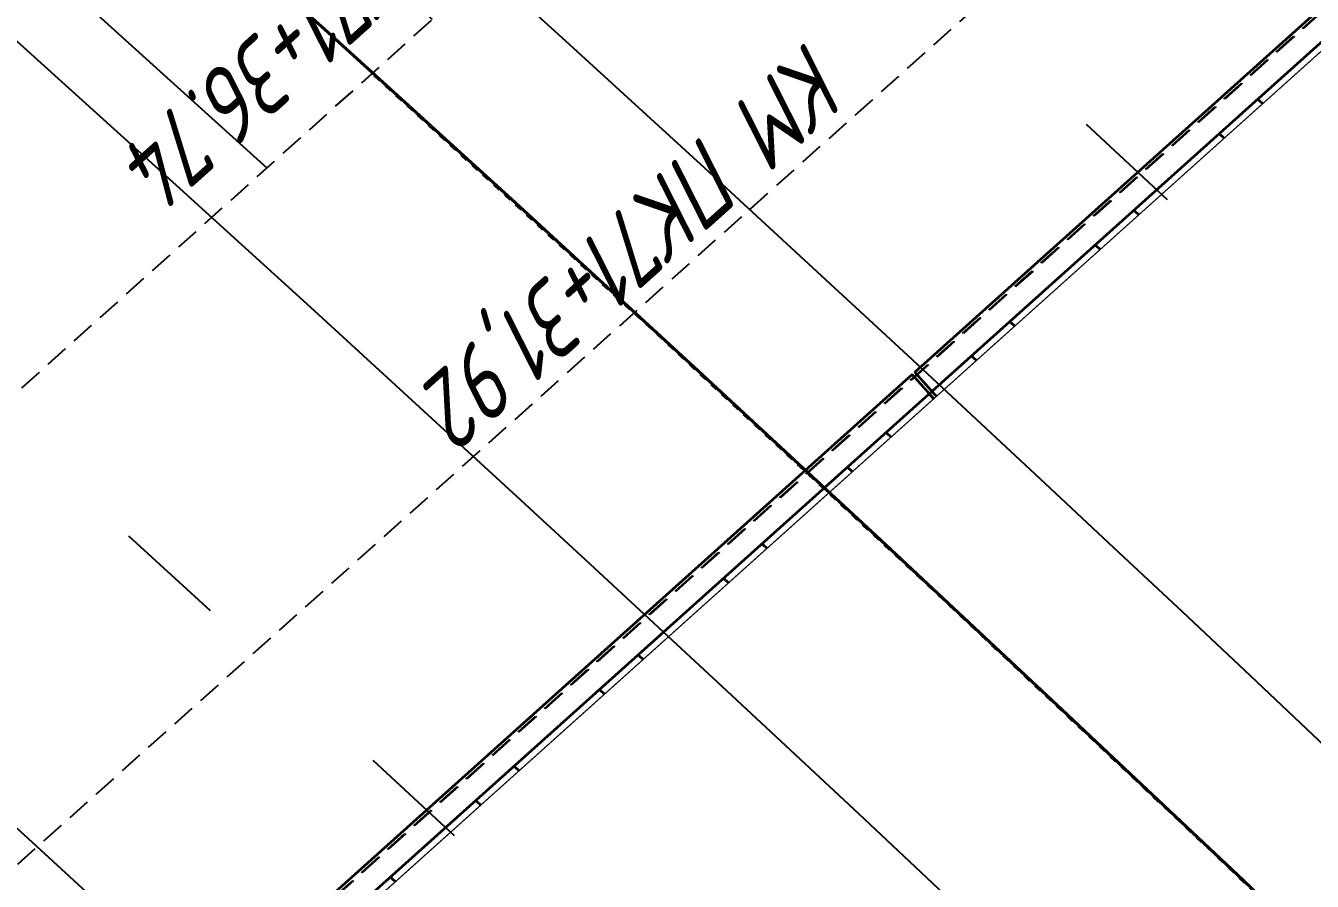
# Model space of a CAD drawing. Header units: millimetres. Extents: x 0 to 285450075, y -3000605 to 8125189010.
# Drawn here: x 6236214.42 to 6236231.88, y 5216946.1 to 5216957.7 of the extents above; entities that cross this region are included whole.
import ezdxf
from ezdxf import colors
from ezdxf.entities.mleader import LeaderData, LeaderLine
from ezdxf.math import Vec2, Vec3

# ---------------------------------------------------------------- set-up
doc = ezdxf.new("R2010")
doc.units = ezdxf.units.MM
doc.set_wipeout_variables(frame=1)
for name, pattern in [('15-15', [6, 1.5, -3, 1.5]), ('CENTER', [50.800000000000004, 31.75, -6.35, 6.35, -6.35]), ('невидимая', [9.524999999999999, 6.35, -3.175]), ('осевая', [2, 1.25, -0.25, 0.25, -0.25])]:
    doc.linetypes.add(name, pattern=pattern)
for name, color, linetype, lineweight in [('1-Бетон', 106, 'Continuous', 35), ('1-Оси', 1, 'CENTER', 20), ('ИС_Выноски', 3, 'Continuous', 18), ('ИС_Ось', 3, 'осевая', 18), ('ИС_Размер', 3, 'Continuous', 18), ('ИС_Текст', 4, 'Continuous', 18)]:
    doc.layers.add(name, color=color, linetype=linetype, lineweight=lineweight)
doc.layers.add('_Defpoints', color=8, linetype='Continuous', plot=False)
doc.layers.add('Оси_Невидимые', color=5, linetype='Continuous', plot=False)
for name, color, linetype in [('ИС_Невидимая', 4, 'невидимая'), ('Основное направление 30.05.Верх покрытия', 7, 'Continuous'), ('Основное направление 30.05.Ось трассы', 7, 'Continuous'), ('Петля 1 ось справа.Верх покрытия', 7, 'Continuous')]:
    doc.layers.add(name, color=color, linetype=linetype)
doc.styles.add('ISOCPEUR', font='isocpeur.ttf', dxfattribs={"width": 0.8, "oblique": 15, "height": 2.5})

# ---------------------------------------------------------------- blocks, each defined once
blk = doc.blocks.new('Б24 план')
at = {"layer": '1-Бетон'}
blk.add_lwpolyline([(1400, -700.0000001713634), (22600, -700.0000001527369), (22600, 699.9999998100102), (1400, 699.9999997913837)], close=True, dxfattribs=at)
blk.add_lwpolyline([(22600, -310), (24000, -310), (24000, 310), (22600, 310)], dxfattribs=at)
at = {"layer": 'ИС_Ось', "color": 3, "ltscale": 20}
for points in [[(23700, -310), (23700, 310)], [(0, -1.71363353729248e-07), (24000, -1.71363353729248e-07)]]:
    blk.add_lwpolyline(points, dxfattribs=at)
blk = doc.blocks.new('*U1445')
at = {"rotation": 4.910079921255813}
blk.add_blockref('Б24 план', (-11955.9630427314, -1027.106479797745), dxfattribs=at)
blk = doc.blocks.new('*U1446')
at = {"layer": '_Defpoints', "color": 0, "linetype": 'ByBlock', "lineweight": -2, "transparency": 16777216}
for p in [(-4.147878708712085e-13, -6774), (-5.530504944949447e-13, -9032), (-6.913131181186808e-13, -11290), (-8.295757417424171e-13, -13548), (-9.678383653661533e-13, -15806), (-1.106100988989889e-12, -18064), (-1.244363612613626e-12, -20322)]:
    blk.add_blockref('*U1445', p, dxfattribs=at)
blk = doc.blocks.new('мост план кальмиус')
at = {"color": 8}
blk.add_wipeout([(-84927.22027907806, 18748.29524115598), (-83562.10518667355, 45127.8373809731), (-71215.62672966083, 44488.683703075454), (-66238.49522676371, 42098.07016978532), (-62409.643923705196, 39357.97579420914), (-58830.716301975546, 35768.855867717764), (-56452.28788546445, 32504.484862400423), (-54288.50218401514, 28370.362583068432), (-53279.30970389648, 25638.013681059092), (-52589.0945157769, 23031.127933876764), (-52149.35084967309, 20451.836955806066), (-51944.951652813, 17984.21466633986), (-51953.02387939343, 15403.759886898304), (-51847.34206117517, 1712.72276568308), (16523.282109975407, 173.80735680129146), (16498.72042060877, 13750.046191967733), (48680.92953516058, 15114.943477429188), (51950.42316013327, 15395.81738518711), (51992.52027539584, 16603.110530736216), (52428.504862379545, 19670.193254605314), (52763.34253749418, 20976.01889495185), (53228.309239215116, 22375.83063224965), (53762.677577034345, 23669.696514941956), (54927.89573469787, 25866.755399978923), (55954.781278536175, 27386.18034559759), (57260.55347777494, 28967.53221083118), (58368.563431836905, 30088.082300584152), (59856.85516919005, 31351.66327198854), (61766.3505275411, 32654.21714676966), (64399.12786458382, 33987.179970589495), (66743.15707958092, 34801.857116672036), (68606.67243567068, 35230.336822055804), (73005.52696223065, 35614.84574365811), (75369.47652186993, 35737.24836544393), (80966.04836699225, 36027.03249559275), (84021.42619411596, 36185.14526191499), (84923.7698906359, 18748.21725844528), (81975.03058513398, 18490.236000741075), (81923.76989055639, 17722.92617110131), (81923.76988817308, -13317.190694056771), (85002.57917783258, -13810.810792838281), (86426.05640348556, -28043.583305266424), (82155.69885638765, -29130.58656990234), (72089.88743221789, -31692.800566881284), (70681.95761139835, -31944.985799800896), (68644.50306409821, -32063.151191703335), (67159.5556969394, -31992.79906066094), (65456.63549108803, -31747.533611716062), (63155.42813146263, -31121.587825580587), (61640.72464078232, -30506.809973877535), (59830.770336110654, -29527.975967168924), (59205.63870568676, -29118.89136875217), (57611.75282334925, -27876.59207978082), (55949.92674796435, -26189.01714852205), (54592.203173865164, -24361.82660009156), (53635.173046263866, -22662.406008932187), (53329.19152088224, -22000.330472320114), (52861.600669235755, -20804.928204842407), (52220.35527394282, -18395.65268037739), (52132.5861608738, -16965.668981965107), (51954.53054754238, -16165.9329363133), (50601.32079816885, -16282.183757029765), (16893.774168740107, -17700.775087558082), (16523.282109859378, 173.80735771002946), (-51847.342061433184, 1712.7227652310976), (-51957.40425444423, -16165.905915630487), (-51974.94507409273, -17754.33935460527), (-52064.16803781567, -18997.99682249452), (-52206.53442521426, -20149.231845936563), (-52410.6186753695, -21316.216694329254), (-52628.39025146569, -22291.07441092588), (-52913.35612622266, -23343.569066860335), (-53312.59058335112, -24567.868344748218), (-53979.11825161105, -26231.672115691763), (-54781.496636731805, -27858.971238680795), (-55627.41467324306, -29294.60991131072), (-56959.158399808905, -31170.984893825662), (-57508.00483881574, -31842.87923887471), (-57929.93372590378, -32326.68572988882), (-58939.37762725083, -33384.22311556336), (-60063.63396939652, -34420.6205259815), (-61062.431647950434, -35235.84448313515), (-61821.65239741058, -35797.38205412269), (-62601.64382829224, -36327.018813867064), (-63222.98631850993, -36717.17357177375), (-63656.71879372359, -36973.79259951456), (-64058.88278810794, -37200.66704984545), (-65392.8936047621, -37881.27199225561), (-66992.72054169496, -38562.61446516856), (-68625.90968461457, -39119.46688930344), (-70984.27485407786, -39742.76825830512), (-72767.16096556162, -39964.63836124385), (-74388.41929046481, -40088.3906297074), (-88873.87530732155, -37694.01229268464), (-84927.22027557666, -13817.627779996896), (-82187.19435144389, -14057.348985749937), (-81927.2202756307, -13317.190695010417), (-81927.2202789686, 17722.92617110131), (-81860.98191405224, 18480.034143458528)], dxfattribs=at).dxf.layer = '1-Бетон'
at = {"layer": '1-Бетон', "color": 5}
for p, q in [((73645.41161942482, 11288.27573299408), (72940.16141057014, 11227.68947792053)), ((72880.24686741829, 9667.12065410614), (73645.41161894798, 9732.854019165039)), ((72940.16141104698, 8969.689476013184), (72880.24686741829, 9667.12065410614)), ((73645.41161799431, 9030.275735855103), (72940.16141104698, 8969.689476013184)), ((72880.24686694145, 7409.120656967163), (73645.41161894798, 7474.854021072388)), ((72940.1614124775, 6711.689476966858), (72880.24686694145, 7409.120656967163)), ((73645.41161847115, 6772.275737762451), (72940.1614124775, 6711.689476966858)), ((72880.24686694145, 5151.120652198792), (73645.411621809, 5216.854016304016)), ((72940.16141200066, 4453.689478874207), (72880.24686694145, 5151.120652198792)), ((73645.41162133217, 4514.275733947754), (72940.16141200066, 4453.689478874207)), ((72880.24686646461, 2893.120653152466), (73645.4116203785, 2958.854019165039)), ((72940.1614124775, 2195.689476013184), (72880.24686646461, 2893.120653152466)), ((73645.41161894798, 2256.275732040405), (72940.1614124775, 2195.689476013184)), ((72880.24687123299, 635.1206512451172), (73645.41162467003, 700.8540210723877)), ((72940.16141152382, -62.31052398681641), (72880.24687123299, 635.1206512451172)), ((73645.41161942482, -1.724265098571777), (72940.16141152382, -62.31052398681641)), ((72880.24686932564, -1622.879346847534), (73645.41161751747, -1557.145980834961)), ((72940.16141152382, -2320.310519218445), (72880.24686932564, -1622.879346847534)), ((73645.41161847115, -2259.724262237549), (72940.16141152382, -2320.310519218445)), ((72880.24686741829, -3880.879347801208), (73645.41161847115, -3815.145980834961)), ((72940.16141676903, -4578.310521125793), (72880.24686741829, -3880.879347801208)), ((73645.41162085533, -4517.724266052246), (72940.16141676903, -4578.310521125793))]:
    blk.add_line(p, q, dxfattribs=at)
at = {"layer": '1-Бетон', "color": 3}
blk.add_line((72495.41162419319, 1417.555334091187), (73995.41161942482, 1417.576229095459), dxfattribs=at)
for points in [[(72495.41197419167, 1467.555330276489), (72495.62930226326, 17287.59682846069)], [(73995.4119746685, 1467.57622718811), (73995.62930607796, 17287.84886264801)], [(72495.41161370277, 1467.555330276489), (73995.4119746685, 1467.57622718811)], [(72495.41162419319, 1417.555334091187), (72495.63199305534, -14402.44466590881)], [(73995.41161942482, 1417.576229095459), (73995.63199067116, -14402.42377471924)]]:
    blk.add_lwpolyline(points, dxfattribs=at)
at = {"layer": '1-Бетон', "color": 4}
for points in [[(49569.5458343029, 15191.28224468231), (73545.41161847115, 17250.98810577393), (73545.41161990166, -14311.11507415771), (50601.32080864906, -16282.18375301361), (49569.54582905769, -16325.60628795624), (49569.5458343029, 15191.28224468231)], [(73499.39403319359, 3383.505508422852), (49570.51320147514, 1537.249258041382)]]:
    blk.add_lwpolyline(points, dxfattribs=at)
at = {"layer": '1-Бетон'}
for points in [[(73545.41161990166, -14311.11507415771), (73545.41161847115, 17250.98810577393)], [(73645.41161847115, -14302.52432060242), (73645.41161990166, 17259.57885169983)], [(73544.52019047737, 1469.792847633362), (73644.52018618584, 1469.792845726013)]]:
    blk.add_lwpolyline(points, dxfattribs=at)
at = {"layer": '1-Бетон', "color": 5}
for points in [[(73341.43431210518, 9556.18761062622), (73375.67119288445, 9157.65550994873), (73076.77211737633, 9131.977844238281), (73042.5352370739, 9530.509948730469), (73341.43431210518, 9556.18761062622)], [(73341.43431401253, 7298.187608718872), (73375.67119431496, 6899.65550994873), (73076.77212119102, 6873.97784614563), (73042.5352408886, 7272.509943008423), (73341.43431401253, 7298.187608718872)], [(73341.43431353569, 5040.187611579895), (73375.67119240761, 4641.65550994873), (73076.77211976051, 4615.977849960327), (73042.53523993492, 5014.509945869446), (73341.43431353569, 5040.187611579895)], [(73341.4343149662, 2782.187604904175), (73375.6711947918, 2383.65550994873), (73076.77211833, 2357.97784614563), (73042.53523659706, 2756.509945869446), (73341.4343149662, 2782.187604904175)], [(73341.43431353569, 524.1876087188721), (73375.67119526863, 125.6555061340332), (73076.77211928368, 99.97784423828125), (73042.53523755074, 498.5099468231201), (73341.43431353569, 524.1876087188721)], [(73341.43431162834, -1733.812389373779), (73375.67119240761, -2132.34449005127), (73076.77211833, -2158.022154808044), (73042.53523898125, -1759.490055084229), (73341.43431162834, -1733.812389373779)], [(73341.43431401253, -3991.812394142151), (73375.67119431496, -4390.344491958618), (73076.77211642265, -4416.022155761719), (73042.53523850441, -4017.490055084229), (73341.43431401253, -3991.812394142151)]]:
    blk.add_lwpolyline(points, dxfattribs=at)
at = {"layer": '1-Оси', "color": 1, "ltscale": 20}
blk.add_lwpolyline([(73545.41161894798, 1469.792845726013), (49672.92914366722, -581.0316123962402), (16548.69083809853, -1975.776336669922), (10610.26439499855, -1975.62854385376)], dxfattribs=at)
at = {"layer": 'ИС_Невидимая', "ltscale": 50}
blk.add_lwpolyline([(81923.76988625526, -13317.19069671631), (73954.52038693428, -14014.40968132019), (73954.52038788795, 17025.70718383789), (81923.76988959312, 17722.92616844177)], close=True, dxfattribs=at)
for points in [[(77153.94476389885, 17315.58077144623), (77110.30412840843, -13748.43054771423)], [(73944.52038693428, -14025.32276725769), (73944.52039313316, 17034.87049293518)]]:
    blk.add_lwpolyline(points, dxfattribs=at)
at = {"layer": '_Defpoints'}
blk.add_blockref('*U1446', (61552.0424592495, 15116.61657619476), dxfattribs=at)
at = {"layer": 'ИС_Текст', "char_height": 999.9999999999986, "attachment_point": 7, "style": 'ISOCPEUR'}
for s, width, insert, rotation in [('\\pxt3;КПП ПК71+36.74', 10414.88557179459, (83410.26994252205, -433.7873096466064), 90.00000000000006), ('КМ ПК71+31,92', 11873.20565278642, (78554.60655140877, -537.3583488464355), 89.99999999999996)]:
    blk.add_mtext_dynamic_manual_height_columns(s, width=width, gutter_width=12.50000000000001, heights=[0], dxfattribs=dict(at, insert=insert, rotation=rotation))
blk.add_wipeout([(11938.111965074097, 13748.930982511301), (13722.44245471082, 13748.930983036465), (15433.201894405787, 13750.04619159714), (16249.222203102161, 13750.046188897395), (48680.92953187861, 15114.94347435882), (73545.41161853715, 17250.98810631677), (73545.41161853715, -14311.115072661109), (50601.320794886895, -16282.183758192747), (16893.77416545893, -17700.775090628333), (13984.933752782214, -17700.77509060321), (12431.062666891805, -17700.775089575385), (10510.604571104053, -17700.77508975649), (10610.2643958469, 13750.046190972542)]).dxf.layer = '1-Бетон'
at = {"layer": '1-Оси'}
blk.add_arc((-3.576278686523438e-06, 800000.0320901871), 800000.032091182, 264.1220889675228, 275.877664060533, dxfattribs=at)
at = {"layer": 'Оси_Невидимые'}
for radius, start, end in [(787250.0320911821, 270.7722619658044, 275.9732005889559), (787750.0320911821, 270.771734179072, 275.9693850220402), (816200.0320911807, 270.7448453179821, 275.7606051921192), (816700.0320911807, 270.744392939777, 275.7570911473978)]:
    blk.add_arc((-3.576278686523438e-06, 800000.0320901871), radius, start, end, dxfattribs=at)
blk = doc.blocks.new('_DotBlank')
at = {"color": 0, "linetype": 'ByBlock', "lineweight": -2}
blk.add_line((-0.5, 0), (-1, 0), dxfattribs=at)
blk.add_circle((0, 0), 0.5, dxfattribs=at)

msp = doc.modelspace()

# ---------------------------------------------------------------- linework, layer by layer
at = {"layer": 'ИС_Размер', "linetype": 'Continuous'}
msp.add_circle((6226064.774195195, 5217311.368739294), 148840.0322188251, dxfattribs=at)
at = {"layer": 'Основное направление 30.05.Верх покрытия', "color": 6, "flags": 128}
for points in [[(6236270.648887656, 5216907.411948892, 0.1019416118149585), (6236008.190942979, 5217096.197410707), (6236008.188558117, 5217096.198476841, 0.003661817871034145), (6235996.744369972, 5217101.26642775, 0.003173541044816375), (6235985.233382591, 5217106.176858179, 0.002685265615582466), (6235973.66725103, 5217110.951412038, 0.002196991583332419), (6235962.05684442, 5217115.612082395, 0.001708718831650913), (6235950.412370985, 5217120.18113878, 0.001220446429215372), (6235938.743505939, 5217124.681060876, 0.0007321748416870832), (6235927.059521522, 5217129.134477368, 0.000243903516093269), (6235915.369418578, 5217133.564108713), (6235915.366978709, 5217133.565032324), (6235625.294636446, 5217242.047308877)], [(6236268.408531599, 5216905.416150234, 0.1019261115502601), (6236006.966622937, 5217093.45860797), (6236006.964247006, 5217093.459670112, 0.003662283066660166), (6235995.560305911, 5217098.509982158, 0.003174006007611752), (6235984.084405109, 5217103.405603816, 0.002685730345547199), (6235972.548107042, 5217108.1679759, 0.002197456080466509), (6235960.962205855, 5217112.818918165, 0.001709182863123715), (6235949.336850746, 5217117.380557373, 0.001220910577103496), (6235937.681672465, 5217121.875261582, 0.0007326388731598854), (6235926.00591228, 5217126.32557944, 0.000244367663981393), (6235914.318552759, 5217130.754183264), (6235914.316112997, 5217130.755106835), (6235624.24216426, 5217239.237984181)], [(6236261.202037489, 5216898.996317443, 0.101875452646731), (6236003.02839347, 5217084.648792497), (6236003.026046266, 5217084.649841797, 0.00366584537550807), (6235991.771300401, 5217089.689355067, 0.003177505685016513), (6235980.426825794, 5217094.583775016, 0.002689168090000749), (6235969.00414962, 5217099.353757832, 0.002200832590460777), (6235957.514092474, 5217104.020445984, 0.001712498953565955), (6235945.966884991, 5217108.605396211, 0.001224166946485639), (6235934.372288702, 5217113.130513132, 0.000735836336389184), (6235922.739720421, 5217117.617987318, 0.0002475065703038126), (6235911.078379493, 5217122.090236688), (6235911.075943719, 5217122.091169909), (6235620.997972805, 5217230.575551484), (6235621.607099206, 5217232.204303457)], [(6236280.655782678, 5216916.326490668, 0.02155634248865464), (6236230.944252373, 5216965.889731538)]]:
    msp.add_lwpolyline(points, format="xyb", dxfattribs=at)
at = {"layer": 'Основное направление 30.05.Верх покрытия', "color": 5, "flags": 128}
msp.add_lwpolyline([(6236280.095696314, 5216915.827543365, 0.02155264121224844), (6236230.438094388, 5216965.336284074), (6236230.43814037, 5216965.336463446)], format="xyb", dxfattribs=at)
at = {"layer": 'Петля 1 ось справа.Верх покрытия', "color": 5, "linetype": '15-15', "flags": 128}
msp.add_lwpolyline([(6236274.345470271, 5216910.705012333, 0.1019669350747665), (6236010.211071048, 5217100.716435224), (6236010.208671451, 5217100.717507945, 0.003661490743979812), (6235998.68820873, 5217105.791593195, 0.003173224860802293), (6235987.11004631, 5217110.703241511, 0.002684960374608636), (6235975.48586074, 5217115.474497577, 0.002196697052568197), (6235963.826511051, 5217120.127700328, 0.001708434661850333), (6235952.142167206, 5217124.685410253, 0.001220173318870366), (6235940.442440881, 5217129.170343405, 0.0007319124415516853), (6235928.736517837, 5217133.605310842, 0.0002436518552713096), (6235917.033291287, 5217138.013162227), (6235917.030849419, 5217138.014081015), (6235626.96105074, 5217246.495406309)], format="xyb", dxfattribs=at)

# ---------------------------------------------------------------- next in the draw order: block references
at = {"layer": '1-Бетон', "xscale": 0.001, "yscale": 0.001, "zscale": 0.001, "rotation": 131.8774809029428}
msp.add_blockref('мост план кальмиус', (6236276.934872785, 5216898.860361053), dxfattribs=at)

# ---------------------------------------------------------------- next in the draw order: leaders
at = {"layer": 'ИС_Выноски', "color": 3}
ml = msp.add_multileader_mtext('Standard', dxfattribs=at)
ml.set_content('ПК70+50\\P24+3х33+24', color=3, style='ISOCPEUR')
ml.set_leader_properties(color=256, linetype='ByLayer', lineweight=-1)
ml.set_arrow_properties(name='DOTBLANK')
ml.build(insert=Vec2(0, 0))
ml.multileader.update_dxf_attribs({"text_left_attachment_type": 6, "text_right_attachment_type": 6, "dogleg_length": 0.36, "arrow_head_size": 1500, "scale": 25})
ctx = ml.context
ctx.base_point, ctx.scale, ctx.char_height, ctx.arrow_head_size, ctx.landing_gap_size, ctx.plane_origin, ctx.plane_x_axis, ctx.plane_y_axis = Vec3(6236691.205570505, 5217349.723767677), 25, 125, 1500, 2.25, Vec3(6242724.035239214, 5214845.619635534), Vec3(0.9999999999338385, 1.150318474657976e-05), Vec3(-1.150318474657976e-05, 0.9999999999338385)
ctx.left_attachment, ctx.right_attachment, ctx.text_align_type = 6, 6, 1
notes = []
notes.append((ctx, [(0, (1, 1, 0), (6236671.075354781, 5217349.723536116), (0.9999999999338384, 1.150318474657975e-05), 20.13021572530852, [(1, [(6236451.887030465, 5217068.313870592)], 0, [])])]))
ctx.mtext.insert, ctx.mtext.text_direction, ctx.mtext.rotation, ctx.mtext.width, ctx.mtext.alignment, ctx.mtext.flow_direction = Vec3(6237088.670271223, 5217499.728339797), Vec3(0.9999999999338385, 1.150318474657976e-05), 1.150318474683345e-05, 857.2090027666661, 2, 5
ctx.mtext.has_bg_fill, ctx.mtext.bg_color, ctx.mtext.bg_scale_factor, ctx.mtext.bg_transparency, ctx.mtext.use_window_bg_color = 1, -1027028792, 1.5, 0, 1
for ctx, leaders in notes:
    for number, flags, end, landing, length, lines in leaders:
        leader = LeaderData()
        leader.index, (leader.has_last_leader_line, leader.has_dogleg_vector, leader.attachment_direction) = number, flags
        leader.last_leader_point, leader.dogleg_vector, leader.dogleg_length = Vec3(end), Vec3(landing), length
        for number, points, colour, breaks in lines:
            line = LeaderLine()
            line.index, line.vertices, line.color, line.breaks = number, Vec3.list(points), colors.encode_raw_color(colour), breaks
            leader.lines.append(line)
        ctx.leaders.append(leader)

# ---------------------------------------------------------------- next in the draw order: linework, layer by layer
at = {"layer": 'Основное направление 30.05.Верх покрытия', "color": 5, "flags": 128}
for points in [[(6236271.395672509, 5216908.077214667, 0.1019467528112736), (6236008.599049659, 5217097.110344953, 1.051655658557138e-06), (6236008.596661821, 5217097.111412418, 0.003661664202809334), (6235997.139057993, 5217102.185242946, 0.00317338714376092), (6235985.616375085, 5217107.100609634, 0.002685111947357655), (6235974.040299026, 5217111.879224084, 0.002196837682276964), (6235962.421723941, 5217116.543137138, 0.001708564697764814), (6235950.770877732, 5217121.114665915, 0.001220292295329273), (6235939.09745043, 5217125.616327306, 0.0007320204749703407), (6235927.410724604, 5217130.070776677, 0.0002437491348246112), (6235915.719707184, 5217134.500750529), (6235915.71726728, 5217134.501674154), (6235625.645460508, 5217242.983750441)], [(6235623.891340198, 5217238.301542616), (6235913.965824426, 5217129.818465005), (6235913.968264152, 5217129.817541447, -0.0002445222635287791), (6235925.654709199, 5217125.389280132, -0.0007327937637455761), (6235937.327727973, 5217120.939995151, -0.001221065875142813), (6235948.978343999, 5217116.447030238, -0.001709338393993676), (6235960.597326334, 5217111.887863422, -0.002197611844167113), (6235972.175059047, 5217107.240163854, -0.002685886342078447), (6235983.701412616, 5217102.481852361, -0.003174162236973643), (6235995.165617891, 5217097.591166961, -0.003662439528852701), (6236006.556143302, 5217092.546734534), (6236006.558516257, 5217092.545673723, -0.1019209188748377), (6236267.661745746, 5216904.750883568, -0.1019209188748377)], [(6236261.762128562, 5216899.495268941, 0.101879434255475), (6236003.33447348, 5217085.333493182), (6236003.332124044, 5217085.33454348, 0.003665599273517728), (6235992.067316416, 5217090.378466465, 0.00317726144567132), (6235980.714070165, 5217095.276588607, 0.002688925713300705), (6235969.283935618, 5217100.049616867, 0.002200592076405883), (6235957.787752115, 5217104.718737041, 0.00171226030215621), (6235946.23576505, 5217109.305541563, 0.001223929808475077), (6235934.637747071, 5217113.831962955, 0.0007356007117778063), (6235923.003122731, 5217118.3202118, 0.00024727254640311), (6235911.341095949, 5217122.79271805), (6235911.338660147, 5217122.793651281), (6235621.26068926, 5217231.278032847), (6235621.607098863, 5217232.204302541)], [(6236279.863944191, 5216915.784032473, 0.02194955603768932), (6236229.257434778, 5216966.143366761, 0.02194955603768932)]]:
    msp.add_lwpolyline(points, format="xyb", dxfattribs=at)
at = {"layer": 'Основное направление 30.05.Ось трассы', "color": 1, "lineweight": 40, "true_color": 0xff0000, "flags": 128}
msp.add_lwpolyline([(6236484.530552633, 5215168.663524567), (6236481.890300106, 5216316.693470338, 0.0002441405813442543), (6236481.857483543, 5216329.193426731, 0.0007324220496229827), (6236481.800253096, 5216341.693291214, 0.001220703707076609), (6236481.694195684, 5216354.192828828, 0.001708986004814506), (6236481.514901205, 5216366.691518527, 0.002197269117459655), (6236481.23796753, 5216379.188410184, 0.002685553161427379), (6236480.839009678, 5216391.681981702, 0.003173838835209608), (6236480.293674571, 5216404.169996365, 0.003662125673145056), (6236479.57766277, 5216416.649360625, 0.2782706022262573), (6236007.742025631, 5217095.193183037, 0.003662125673145056), (6235996.292576607, 5217100.208890529, 0.003173838602378964), (6235984.775599979, 5217105.067609492, 0.002685553394258022), (6235973.202455266, 5217109.791042365, 0.002197269350290298), (6235961.583717393, 5217114.401240145, 0.001708985888399184), (6235949.92930247, 5217118.920532513, 0.001220703823491931), (6235938.248596392, 5217123.371464353, 0.0007324221660383046), (6235926.550585584, 5217127.776737393, 0.0002441405667923391), (6235914.843989324, 5217132.159155762), (6235320.40606286, 5217354.469145845, -0.01933908648788929), (6234250.506140395, 5217802.474160686), (6233192.592683566, 5218294.363059727, 0.03109592571854591)], format="xyb", dxfattribs=at)
at = {"layer": 'Петля 1 ось справа.Верх покрытия', "color": 5, "linetype": '15-15', "flags": 128}
for points in [[(6236274.345470271, 5216910.705012333, 0.1019669350747665), (6236010.211071048, 5217100.716435224), (6236010.208671451, 5217100.717507945, 0.003661490743979812), (6235998.68820873, 5217105.791593195, 0.003173224860802293), (6235987.11004631, 5217110.703241511, 0.002684960374608636), (6235975.48586074, 5217115.474497577, 0.002196697052568197), (6235963.826511051, 5217120.127700328, 0.001708434661850333), (6235952.142167206, 5217124.685410253, 0.001220173318870366), (6235940.442440881, 5217129.170343405, 0.0007319124415516853), (6235928.736517837, 5217133.605310842, 0.0002436518552713096), (6235917.033291287, 5217138.013162227), (6235917.030849419, 5217138.014081015), (6235626.96105074, 5217246.495406309)], [(6236264.711939151, 5216902.123078033, 0.1019002798356697), (6236004.946494868, 5217088.939583452), (6236004.944133673, 5217088.940639007, 0.003663677256554365), (6235993.616467154, 5217093.984816712, 0.003175376681610942), (6235982.20774139, 5217098.879220484, 0.002687077736482024), (6235970.729497332, 5217103.644890361, 0.002198780421167612), (6235959.192539224, 5217108.303300231, 0.001710484270006418), (6235947.607054525, 5217112.8762859, 0.001222189399413764), (6235935.982737523, 5217117.385979053, 0.0007338951691053808), (6235924.328915965, 5217121.854745965, 0.0002456015208736062), (6235912.65468005, 5217126.305129749), (6235912.652242287, 5217126.306058143), (6235622.575749965, 5217234.789886749)], [(6236277.104707231, 5216913.244522403, 0.02206675280332268), (6236226.450959635, 5216963.62725097, 0.02206675280332268)]]:
    msp.add_lwpolyline(points, format="xyb", dxfattribs=at)

doc.saveas('drawing.dxf')
